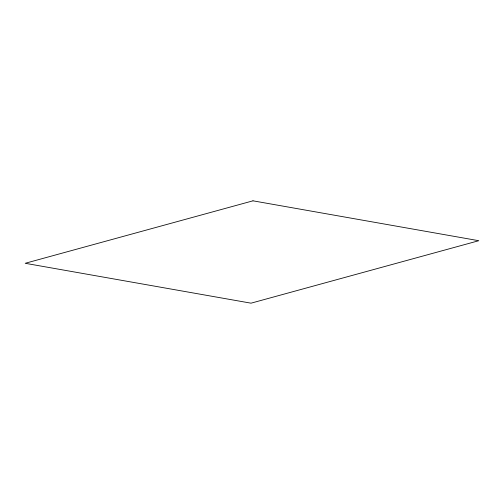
<?xml version="1.0" encoding="UTF-8"?>
<svg xmlns="http://www.w3.org/2000/svg" width="504" height="504" viewBox="0 0 504 504"><rect width="100%" height="100%" fill="white"/><g stroke="black" fill="none" stroke-linecap="round" stroke-linejoin="round"><path stroke-width="0.76" d="M252.977 200.825L25.2 263.29L251.023 303.175L478.8 240.71L252.977 200.825"/></g></svg>
